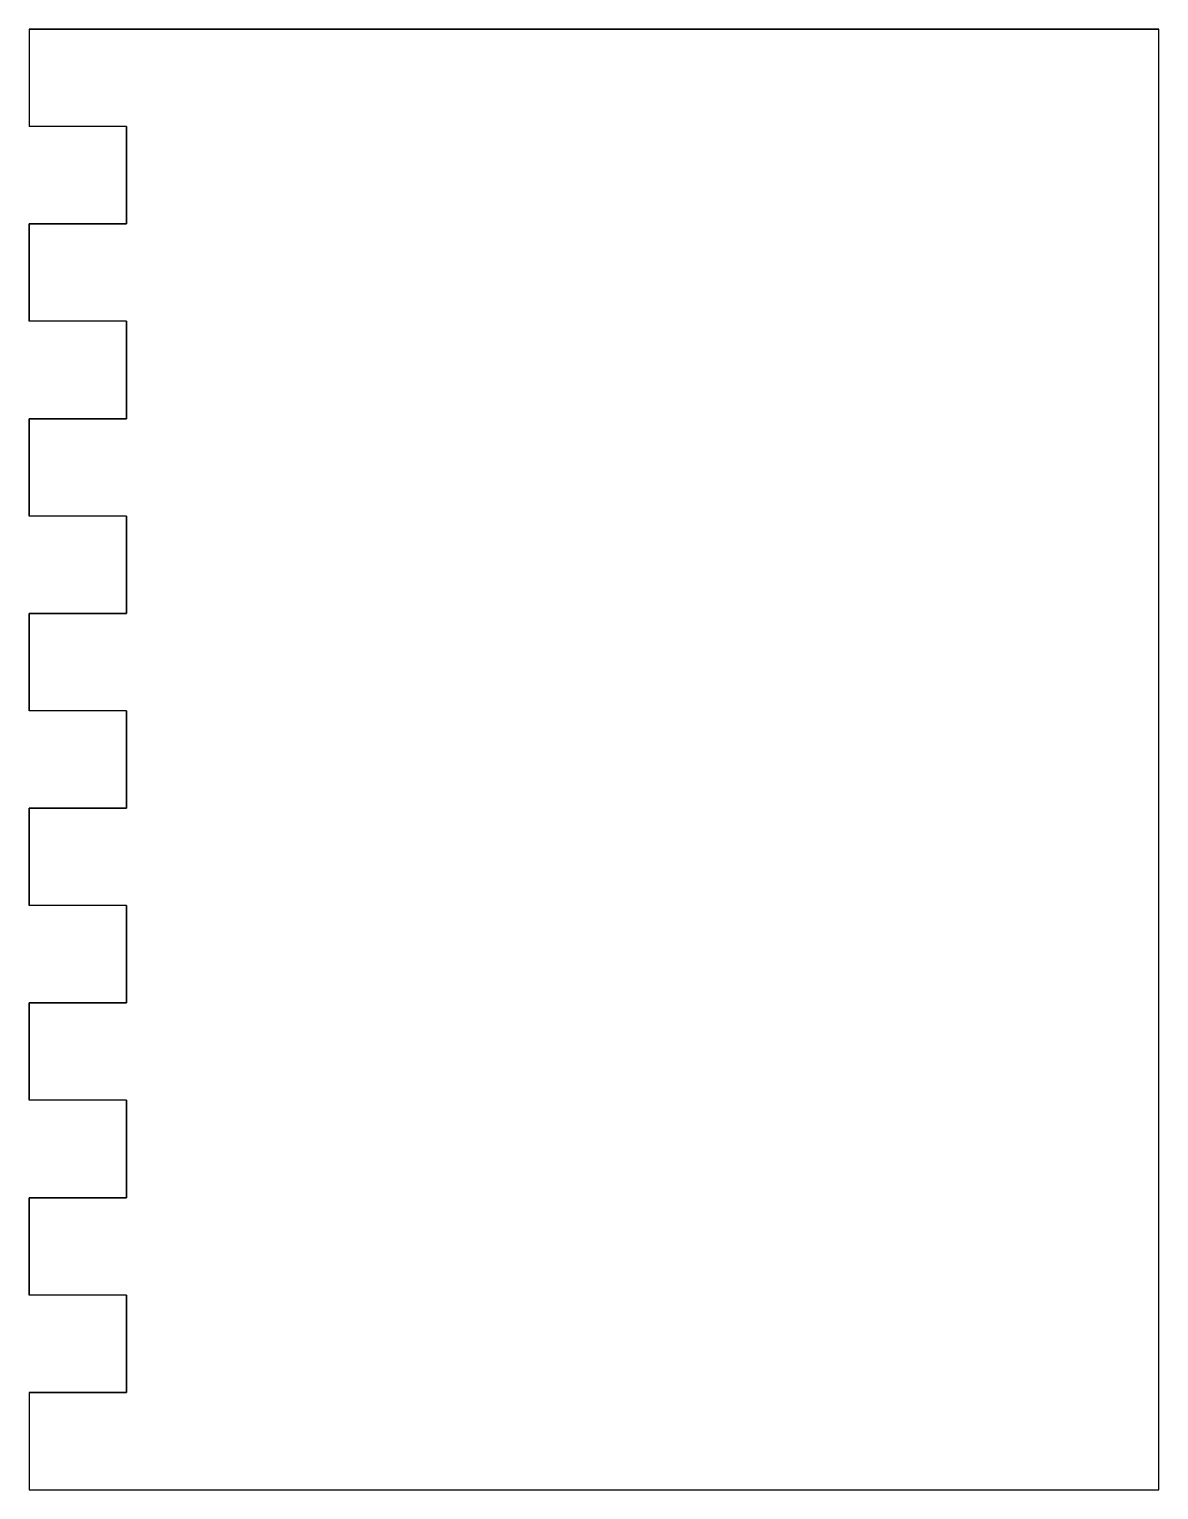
# Model space of a CAD drawing. Header units: millimetres. Extents: x -230.3 to -183.8, y 0 to 60.
import ezdxf

# ---------------------------------------------------------------- set-up
doc = ezdxf.new("R2010")
doc.units = ezdxf.units.MM

msp = doc.modelspace()

# ---------------------------------------------------------------- linework, layer by layer
for p, q in [((-230.274, 60, 183.848), (-230.274, 56, 183.848)), ((-230.274, 60, 183.848), (-183.848, 60, 183.848)), ((-183.848, 60, 187.848), (-230.274, 60, 187.848)), ((-230.274, 60, 187.848), (-230.274, 56, 187.848)), ((-230.274, 60, 183.848), (-183.848, 60, 183.848)), ((-230.274, 60, 183.848), (-230.274, 60, 187.848)), ((-183.848, 60, 187.848), (-230.274, 60, 187.848)), ((-230.274, 60, 183.848), (-230.274, 56, 183.848)), ((-230.274, 60, 187.848), (-230.274, 56, 187.848)), ((-230.274, 60, 183.848), (-230.274, 60, 187.848)), ((-183.848, 0, 183.848), (-183.848, 60, 183.848)), ((-183.848, 60, 183.848), (-183.848, 60, 187.848)), ((-183.848, 0, 187.848), (-183.848, 60, 187.848)), ((-183.848, 0, 183.848), (-183.848, 60, 183.848)), ((-183.848, 0, 187.848), (-183.848, 60, 187.848)), ((-183.848, 60, 183.848), (-183.848, 60, 187.848)), ((-226.274, 56, 183.848), (-230.274, 56, 183.848)), ((-226.274, 56, 187.848), (-230.274, 56, 187.848)), ((-226.274, 56, 187.848), (-230.274, 56, 187.848)), ((-230.274, 56, 187.848), (-230.274, 56, 183.848)), ((-226.274, 56, 183.848), (-230.274, 56, 183.848)), ((-230.274, 56, 187.848), (-230.274, 56, 183.848)), ((-226.274, 56, 183.848), (-226.274, 52, 183.848)), ((-226.274, 52, 187.848), (-226.274, 56, 187.848)), ((-226.274, 56, 187.848), (-226.274, 56, 183.848)), ((-226.274, 56, 183.848), (-226.274, 52, 183.848)), ((-226.274, 52, 187.848), (-226.274, 56, 187.848)), ((-226.274, 56, 187.848), (-226.274, 56, 183.848)), ((-230.274, 48, 183.848), (-230.274, 52, 183.848)), ((-230.274, 52, 183.848), (-226.274, 52, 183.848)), ((-226.274, 52, 187.848), (-230.274, 52, 187.848)), ((-230.274, 52, 187.848), (-230.274, 48, 187.848)), ((-230.274, 48, 183.848), (-230.274, 52, 183.848)), ((-230.274, 52, 187.848), (-230.274, 48, 187.848)), ((-230.274, 52, 183.848), (-230.274, 52, 187.848)), ((-230.274, 52, 183.848), (-226.274, 52, 183.848)), ((-230.274, 52, 183.848), (-230.274, 52, 187.848)), ((-226.274, 52, 187.848), (-230.274, 52, 187.848)), ((-226.274, 52, 183.848), (-226.274, 52, 187.848)), ((-226.274, 52, 183.848), (-226.274, 52, 187.848)), ((-226.274, 48, 183.848), (-230.274, 48, 183.848)), ((-226.274, 48, 187.848), (-230.274, 48, 187.848)), ((-226.274, 48, 187.848), (-230.274, 48, 187.848)), ((-230.274, 48, 187.848), (-230.274, 48, 183.848)), ((-226.274, 48, 183.848), (-230.274, 48, 183.848)), ((-230.274, 48, 187.848), (-230.274, 48, 183.848)), ((-226.274, 48, 183.848), (-226.274, 44, 183.848)), ((-226.274, 44, 187.848), (-226.274, 48, 187.848)), ((-226.274, 48, 187.848), (-226.274, 48, 183.848)), ((-226.274, 48, 183.848), (-226.274, 44, 183.848)), ((-226.274, 44, 187.848), (-226.274, 48, 187.848)), ((-226.274, 48, 187.848), (-226.274, 48, 183.848)), ((-230.274, 40, 183.848), (-230.274, 44, 183.848)), ((-230.274, 44, 183.848), (-226.274, 44, 183.848)), ((-226.274, 44, 187.848), (-230.274, 44, 187.848)), ((-230.274, 44, 187.848), (-230.274, 40, 187.848)), ((-230.274, 40, 183.848), (-230.274, 44, 183.848)), ((-230.274, 44, 187.848), (-230.274, 40, 187.848)), ((-230.274, 44, 183.848), (-230.274, 44, 187.848)), ((-230.274, 44, 183.848), (-226.274, 44, 183.848)), ((-230.274, 44, 183.848), (-230.274, 44, 187.848)), ((-226.274, 44, 187.848), (-230.274, 44, 187.848)), ((-226.274, 44, 183.848), (-226.274, 44, 187.848)), ((-226.274, 44, 183.848), (-226.274, 44, 187.848)), ((-226.274, 40, 183.848), (-230.274, 40, 183.848)), ((-226.274, 40, 187.848), (-230.274, 40, 187.848)), ((-226.274, 40, 187.848), (-230.274, 40, 187.848)), ((-230.274, 40, 187.848), (-230.274, 40, 183.848)), ((-226.274, 40, 183.848), (-230.274, 40, 183.848)), ((-230.274, 40, 187.848), (-230.274, 40, 183.848)), ((-226.274, 40, 183.848), (-226.274, 36, 183.848)), ((-226.274, 36, 187.848), (-226.274, 40, 187.848)), ((-226.274, 40, 187.848), (-226.274, 40, 183.848)), ((-226.274, 40, 183.848), (-226.274, 36, 183.848)), ((-226.274, 36, 187.848), (-226.274, 40, 187.848)), ((-226.274, 40, 187.848), (-226.274, 40, 183.848)), ((-230.274, 32, 183.848), (-230.274, 36, 183.848)), ((-230.274, 36, 183.848), (-226.274, 36, 183.848)), ((-226.274, 36, 187.848), (-230.274, 36, 187.848)), ((-230.274, 36, 187.848), (-230.274, 32, 187.848)), ((-230.274, 32, 183.848), (-230.274, 36, 183.848)), ((-230.274, 36, 187.848), (-230.274, 32, 187.848)), ((-230.274, 36, 183.848), (-230.274, 36, 187.848)), ((-230.274, 36, 183.848), (-226.274, 36, 183.848)), ((-230.274, 36, 183.848), (-230.274, 36, 187.848)), ((-226.274, 36, 187.848), (-230.274, 36, 187.848)), ((-226.274, 36, 183.848), (-226.274, 36, 187.848)), ((-226.274, 36, 183.848), (-226.274, 36, 187.848)), ((-226.274, 32, 183.848), (-230.274, 32, 183.848)), ((-226.274, 32, 187.848), (-230.274, 32, 187.848)), ((-226.274, 32, 187.848), (-230.274, 32, 187.848)), ((-230.274, 32, 187.848), (-230.274, 32, 183.848)), ((-226.274, 32, 183.848), (-230.274, 32, 183.848)), ((-230.274, 32, 187.848), (-230.274, 32, 183.848)), ((-226.274, 32, 183.848), (-226.274, 28, 183.848)), ((-226.274, 28, 187.848), (-226.274, 32, 187.848)), ((-226.274, 32, 187.848), (-226.274, 32, 183.848)), ((-226.274, 32, 183.848), (-226.274, 28, 183.848)), ((-226.274, 28, 187.848), (-226.274, 32, 187.848)), ((-226.274, 32, 187.848), (-226.274, 32, 183.848)), ((-230.274, 24, 183.848), (-230.274, 28, 183.848)), ((-230.274, 28, 183.848), (-226.274, 28, 183.848)), ((-226.274, 28, 187.848), (-230.274, 28, 187.848)), ((-230.274, 28, 187.848), (-230.274, 24, 187.848)), ((-230.274, 24, 183.848), (-230.274, 28, 183.848)), ((-230.274, 28, 187.848), (-230.274, 24, 187.848)), ((-230.274, 28, 183.848), (-230.274, 28, 187.848)), ((-230.274, 28, 183.848), (-226.274, 28, 183.848)), ((-230.274, 28, 183.848), (-230.274, 28, 187.848)), ((-226.274, 28, 187.848), (-230.274, 28, 187.848)), ((-226.274, 28, 183.848), (-226.274, 28, 187.848)), ((-226.274, 28, 183.848), (-226.274, 28, 187.848)), ((-226.274, 24, 183.848), (-230.274, 24, 183.848)), ((-226.274, 24, 187.848), (-230.274, 24, 187.848)), ((-226.274, 24, 187.848), (-230.274, 24, 187.848)), ((-230.274, 24, 187.848), (-230.274, 24, 183.848)), ((-226.274, 24, 183.848), (-230.274, 24, 183.848)), ((-230.274, 24, 187.848), (-230.274, 24, 183.848)), ((-226.274, 24, 183.848), (-226.274, 20, 183.848)), ((-226.274, 20, 187.848), (-226.274, 24, 187.848)), ((-226.274, 24, 183.848), (-226.274, 20, 183.848)), ((-226.274, 20, 187.848), (-226.274, 24, 187.848)), ((-226.274, 24, 187.848), (-226.274, 24, 183.848)), ((-226.274, 24, 187.848), (-226.274, 24, 183.848)), ((-230.274, 16, 183.848), (-230.274, 20, 183.848)), ((-230.274, 20, 183.848), (-226.274, 20, 183.848)), ((-226.274, 20, 187.848), (-230.274, 20, 187.848)), ((-230.274, 20, 187.848), (-230.274, 16, 187.848)), ((-230.274, 16, 183.848), (-230.274, 20, 183.848)), ((-230.274, 20, 187.848), (-230.274, 16, 187.848)), ((-230.274, 20, 183.848), (-230.274, 20, 187.848)), ((-230.274, 20, 183.848), (-226.274, 20, 183.848)), ((-230.274, 20, 183.848), (-230.274, 20, 187.848)), ((-226.274, 20, 187.848), (-230.274, 20, 187.848)), ((-226.274, 20, 183.848), (-226.274, 20, 187.848)), ((-226.274, 20, 183.848), (-226.274, 20, 187.848)), ((-226.274, 16, 183.848), (-230.274, 16, 183.848)), ((-226.274, 16, 187.848), (-230.274, 16, 187.848)), ((-226.274, 16, 187.848), (-230.274, 16, 187.848)), ((-230.274, 16, 187.848), (-230.274, 16, 183.848)), ((-226.274, 16, 183.848), (-230.274, 16, 183.848)), ((-230.274, 16, 187.848), (-230.274, 16, 183.848)), ((-226.274, 16, 183.848), (-226.274, 12, 183.848)), ((-226.274, 12, 187.848), (-226.274, 16, 187.848)), ((-226.274, 16, 183.848), (-226.274, 12, 183.848)), ((-226.274, 12, 187.848), (-226.274, 16, 187.848)), ((-226.274, 16, 187.848), (-226.274, 16, 183.848)), ((-226.274, 16, 187.848), (-226.274, 16, 183.848)), ((-230.274, 8, 183.848), (-230.274, 12, 183.848)), ((-230.274, 12, 183.848), (-226.274, 12, 183.848)), ((-226.274, 12, 187.848), (-230.274, 12, 187.848)), ((-230.274, 12, 187.848), (-230.274, 8, 187.848)), ((-230.274, 8, 183.848), (-230.274, 12, 183.848)), ((-230.274, 12, 187.848), (-230.274, 8, 187.848)), ((-230.274, 12, 183.848), (-230.274, 12, 187.848)), ((-230.274, 12, 183.848), (-226.274, 12, 183.848)), ((-230.274, 12, 183.848), (-230.274, 12, 187.848)), ((-226.274, 12, 187.848), (-230.274, 12, 187.848)), ((-226.274, 12, 183.848), (-226.274, 12, 187.848)), ((-226.274, 12, 183.848), (-226.274, 12, 187.848)), ((-226.274, 8, 183.848), (-230.274, 8, 183.848)), ((-226.274, 8, 187.848), (-230.274, 8, 187.848)), ((-226.274, 8, 187.848), (-230.274, 8, 187.848)), ((-230.274, 8, 187.848), (-230.274, 8, 183.848)), ((-226.274, 8, 183.848), (-230.274, 8, 183.848)), ((-230.274, 8, 187.848), (-230.274, 8, 183.848)), ((-226.274, 8, 183.848), (-226.274, 4, 183.848)), ((-226.274, 4, 187.848), (-226.274, 8, 187.848)), ((-226.274, 8, 183.848), (-226.274, 4, 183.848)), ((-226.274, 4, 187.848), (-226.274, 8, 187.848)), ((-226.274, 8, 187.848), (-226.274, 8, 183.848)), ((-226.274, 8, 187.848), (-226.274, 8, 183.848)), ((-230.274, 4, 183.848), (-230.274, 0, 183.848)), ((-230.274, 4, 187.848), (-230.274, 0, 187.848)), ((-230.274, 4, 183.848), (-230.274, 4, 187.848)), ((-230.274, 4, 183.848), (-230.274, 0, 183.848)), ((-230.274, 4, 183.848), (-226.274, 4, 183.848)), ((-230.274, 4, 187.848), (-230.274, 0, 187.848)), ((-226.274, 4, 187.848), (-230.274, 4, 187.848)), ((-230.274, 4, 183.848), (-226.274, 4, 183.848)), ((-230.274, 4, 183.848), (-230.274, 4, 187.848)), ((-226.274, 4, 187.848), (-230.274, 4, 187.848)), ((-226.274, 4, 183.848), (-226.274, 4, 187.848)), ((-226.274, 4, 183.848), (-226.274, 4, 187.848)), ((-230.274, 0, 183.848), (-230.274, 0, 187.848)), ((-230.274, 0, 183.848), (-183.848, 0, 183.848)), ((-230.274, 0, 187.848), (-183.848, 0, 187.848)), ((-230.274, 0, 183.848), (-230.274, 0, 187.848)), ((-230.274, 0, 183.848), (-183.848, 0, 183.848)), ((-230.274, 0, 187.848), (-183.848, 0, 187.848)), ((-183.848, 0, 183.848), (-183.848, 0, 187.848)), ((-183.848, 0, 183.848), (-183.848, 0, 187.848))]:
    msp.add_line(p, q)

doc.saveas('drawing.dxf')
